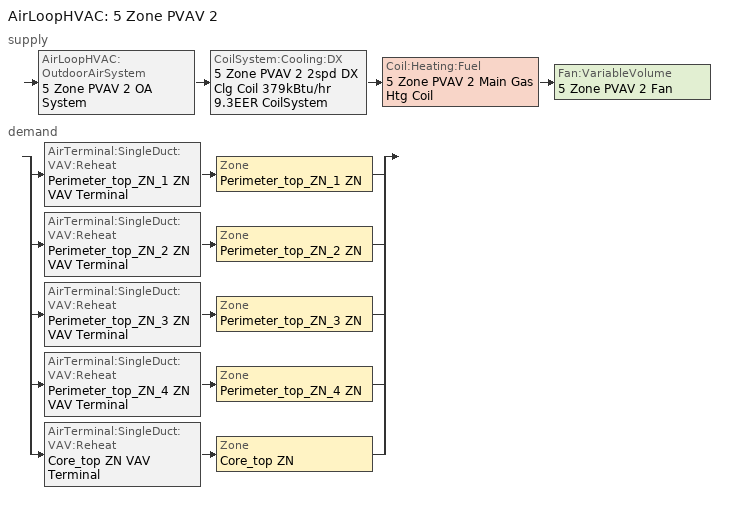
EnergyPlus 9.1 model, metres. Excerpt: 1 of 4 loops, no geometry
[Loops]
AirLoopHVAC '5 Zone PVAV 2'
 supply: AirLoopHVAC:OutdoorAirSystem '5 Zone PVAV 2 OA System' > CoilSystem:Cooling:DX '5 Zone PVAV 2 2spd DX Clg Coil 379kBtu/hr 9.3EER CoilSystem' > Coil:Heating:Fuel '5 Zone PVAV 2 Main Gas Htg Coil' > Fan:VariableVolume '5 Zone PVAV 2 Fan'
 demand: split
  | AirTerminal:SingleDuct:VAV:Reheat 'Perimeter_top_ZN_1 ZN VAV Terminal' > Zone 'Perimeter_top_ZN_1 ZN'
  | AirTerminal:SingleDuct:VAV:Reheat 'Perimeter_top_ZN_2 ZN VAV Terminal' > Zone 'Perimeter_top_ZN_2 ZN'
  | AirTerminal:SingleDuct:VAV:Reheat 'Perimeter_top_ZN_3 ZN VAV Terminal' > Zone 'Perimeter_top_ZN_3 ZN'
  | AirTerminal:SingleDuct:VAV:Reheat 'Perimeter_top_ZN_4 ZN VAV Terminal' > Zone 'Perimeter_top_ZN_4 ZN'
  | AirTerminal:SingleDuct:VAV:Reheat 'Core_top ZN VAV Terminal' > Zone 'Core_top ZN'
[ZoneControl:Thermostat] Control Object Type 1=ThermostatSetpoint:DualSetpoint
Name | Zone or ZoneList | Control Type Schedule | Control Name 1
Core_top ZN Thermostat | Core_top ZN | Core_top ZN Thermostat Schedule | Office WholeBuilding - Md Office Thermostat 3
Perimeter_top_ZN_1 ZN Thermostat | Perimeter_top_ZN_1 ZN | Perimeter_top_ZN_1 ZN Thermostat Schedule | Office WholeBuilding - Md Office Thermostat 12
Perimeter_top_ZN_2 ZN Thermostat | Perimeter_top_ZN_2 ZN | Perimeter_top_ZN_2 ZN Thermostat Schedule | Office WholeBuilding - Md Office Thermostat 13
Perimeter_top_ZN_3 ZN Thermostat | Perimeter_top_ZN_3 ZN | Perimeter_top_ZN_3 ZN Thermostat Schedule | Office WholeBuilding - Md Office Thermostat 14
Perimeter_top_ZN_4 ZN Thermostat | Perimeter_top_ZN_4 ZN | Perimeter_top_ZN_4 ZN Thermostat Schedule | Office WholeBuilding - Md Office Thermostat 15
[ThermostatSetpoint:DualSetpoint] Heating Setpoint Temperature Schedule=OfficeMedium HTGSETP_SCH_PACU_VAV_bot; Cooling Setpoint Temperature Schedule=OfficeMedium CLGSETP_SCH_NO_SETBACK
Office WholeBuilding - Md Office Thermostat 3; Office WholeBuilding - Md Office Thermostat 12; Office WholeBuilding - Md Office Thermostat 13; Office WholeBuilding - Md Office Thermostat 14; Office WholeBuilding - Md Office Thermostat 15
[AirTerminal:SingleDuct:VAV:Reheat] Availability Schedule=Always On Discrete; Maximum Air Flow Rate {m3/s}=Autosize; Zone Minimum Air Flow Input Method=Constant; Fixed Minimum Air Flow Rate {m3/s}=0; Maximum Hot Water or Steam Flow Rate {m3/s}=Autosize; Minimum Hot Water or Steam Flow Rate {m3/s}=0; Convergence Tolerance=0.001; Damper Heating Action=Normal; Maximum Flow per Zone Floor Area During Reheat {m3/s-m2}=Autocalculate; Maximum Flow Fraction During Reheat=0.5; Maximum Reheat Air Temperature {C}=50
Name | Constant Minimum Air Flow Fraction | Reheat Coil
Core_top ZN VAV Terminal | 0.331978 | Core_top ZN Electric Reheat Coil
Perimeter_top_ZN_1 ZN VAV Terminal | 0.3 | Perimeter_top_ZN_1 ZN Electric Reheat Coil
Perimeter_top_ZN_2 ZN VAV Terminal | 0.3 | Perimeter_top_ZN_2 ZN Electric Reheat Coil
Perimeter_top_ZN_3 ZN VAV Terminal | 0.3 | Perimeter_top_ZN_3 ZN Electric Reheat Coil
Perimeter_top_ZN_4 ZN VAV Terminal | 0.3 | Perimeter_top_ZN_4 ZN Electric Reheat Coil
[Coil:Heating:Electric] Availability Schedule=Always On Discrete; Efficiency=1; Nominal Capacity {W}=Autosize
Core_top ZN Electric Reheat Coil; Perimeter_top_ZN_1 ZN Electric Reheat Coil; Perimeter_top_ZN_2 ZN Electric Reheat Coil; Perimeter_top_ZN_3 ZN Electric Reheat Coil; Perimeter_top_ZN_4 ZN Electric Reheat Coil
[Zone equipment]
Core_top ZN: Core_top ZN VAV Terminal
Perimeter_top_ZN_1 ZN: Perimeter_top_ZN_1 ZN VAV Terminal
Perimeter_top_ZN_2 ZN: Perimeter_top_ZN_2 ZN VAV Terminal
Perimeter_top_ZN_3 ZN: Perimeter_top_ZN_3 ZN VAV Terminal
Perimeter_top_ZN_4 ZN: Perimeter_top_ZN_4 ZN VAV Terminal
[Sizing:Zone] Zone Cooling Design Supply Air Temperature Input Method=SupplyAirTemperature; Zone Cooling Design Supply Air Temperature {C}=12.7778; Zone Cooling Design Supply Air Temperature Difference {deltaC}=11.11; Zone Heating Design Supply Air Temperature Input Method=SupplyAirTemperature; Zone Heating Design Supply Air Temperature {C}=50; Zone Heating Design Supply Air Temperature Difference {deltaC}=11.11; Zone Cooling Design Supply Air Humidity Ratio {kgWater/kgDryAir}=0.0085; Zone Heating Design Supply Air Humidity Ratio {kgWater/kgDryAir}=0.008; Design Specification Outdoor Air Object=Office WholeBuilding - Md Office Ventilation; Cooling Design Air Flow Method=DesignDay; Cooling Design Air Flow Rate {m3/s}=0; Cooling Minimum Air Flow per Zone Floor Area {m3/s-m2}=0.000762; Cooling Minimum Air Flow {m3/s}=0; Cooling Minimum Air Flow Fraction=0; Heating Design Air Flow Method=DesignDay; Heating Design Air Flow Rate {m3/s}=0; Heating Maximum Air Flow per Zone Floor Area {m3/s-m2}=0.002032; Heating Maximum Air Flow {m3/s}=0.141576; Heating Maximum Air Flow Fraction=0.3; Account for Dedicated Outdoor Air System=No
Name | Design Specification Zone Air Distribution Object
Core_top ZN | Core_top ZN Design Spec Zone Air Dist
Perimeter_top_ZN_1 ZN | Perimeter_top_ZN_1 ZN Design Spec Zone Air Dist
Perimeter_top_ZN_2 ZN | Perimeter_top_ZN_2 ZN Design Spec Zone Air Dist
Perimeter_top_ZN_3 ZN | Perimeter_top_ZN_3 ZN Design Spec Zone Air Dist
Perimeter_top_ZN_4 ZN | Perimeter_top_ZN_4 ZN Design Spec Zone Air Dist
[DesignSpecification:ZoneAirDistribution] Zone Air Distribution Effectiveness in Cooling Mode=1; Zone Air Distribution Effectiveness in Heating Mode=1
Core_top ZN Design Spec Zone Air Dist; Perimeter_top_ZN_1 ZN Design Spec Zone Air Dist; Perimeter_top_ZN_2 ZN Design Spec Zone Air Dist; Perimeter_top_ZN_3 ZN Design Spec Zone Air Dist; Perimeter_top_ZN_4 ZN Design Spec Zone Air Dist
[Controller:MechanicalVentilation]
5 Zone PVAV 2 Ventilation Controller: Availability Schedule=OfficeMedium MinOA_MotorizedDamper_Sched; Demand Controlled Ventilation=No; System Outdoor Air Method=ZoneSum; Zone Name 1=Core_top ZN; Design Specification Outdoor Air Object Name 1=Office WholeBuilding - Md Office Ventilation; Design Specification Zone Air Distribution Object Name 1=Core_top ZN Design Spec Zone Air Dist; Zone Name 2=Perimeter_top_ZN_1 ZN; Design Specification Outdoor Air Object Name 2=Office WholeBuilding - Md Office Ventilation; Design Specification Zone Air Distribution Object Name 2=Perimeter_top_ZN_1 ZN Design Spec Zone Air Dist; Zone Name 3=Perimeter_top_ZN_2 ZN; Design Specification Outdoor Air Object Name 3=Office WholeBuilding - Md Office Ventilation; Design Specification Zone Air Distribution Object Name 3=Perimeter_top_ZN_2 ZN Design Spec Zone Air Dist; Zone Name 4=Perimeter_top_ZN_3 ZN; Design Specification Outdoor Air Object Name 4=Office WholeBuilding - Md Office Ventilation; Design Specification Zone Air Distribution Object Name 4=Perimeter_top_ZN_3 ZN Design Spec Zone Air Dist; Zone Name 5=Perimeter_top_ZN_4 ZN; Design Specification Outdoor Air Object Name 5=Office WholeBuilding - Md Office Ventilation; Design Specification Zone Air Distribution Object Name 5=Perimeter_top_ZN_4 ZN Design Spec Zone Air Dist
[DesignSpecification:OutdoorAir]
Office WholeBuilding - Md Office Ventilation: Outdoor Air Method=Sum; Outdoor Air Flow per Person {m3/s-person}=0; Outdoor Air Flow per Zone Floor Area {m3/s-m2}=0.000508; Outdoor Air Flow per Zone {m3/s}=0; Outdoor Air Flow Air Changes per Hour {1/hr}=0
[AirLoopHVAC]
5 Zone PVAV 2: Design Supply Air Flow Rate {m3/s}=AutoSize
[Sizing:System]
5 Zone PVAV 2: Type of Load to Size On=Sensible; Design Outdoor Air Flow Rate {m3/s}=1.40608; Central Heating Maximum System Air Flow Ratio=0.3; Preheat Design Temperature {C}=7.22222; Preheat Design Humidity Ratio {kgWater/kgDryAir}=0.008; Precool Design Temperature {C}=12.7778; Precool Design Humidity Ratio {kgWater/kgDryAir}=0.008; Central Cooling Design Supply Air Temperature {C}=12.7778; Central Heating Design Supply Air Temperature {C}=12.7778; Type of Zone Sum to Use=Coincident; 100% Outdoor Air in Cooling=No; 100% Outdoor Air in Heating=No; Central Cooling Design Supply Air Humidity Ratio {kgWater/kgDryAir}=0.0085; Central Heating Design Supply Air Humidity Ratio {kgWater/kgDryAir}=0.008; Cooling Supply Air Flow Rate Method=DesignDay; Cooling Supply Air Flow Rate {m3/s}=0; Cooling Supply Air Flow Rate Per Floor Area {m3/s-m2}=0.00996765; Cooling Fraction of Autosized Cooling Supply Air Flow Rate=1; Cooling Supply Air Flow Rate Per Unit Cooling Capacity {m3/s-W}=3.94755e-05; Heating Supply Air Flow Rate Method=DesignDay; Heating Supply Air Flow Rate {m3/s}=0; Heating Supply Air Flow Rate Per Floor Area {m3/s-m2}=0.00996765; Heating Fraction of Autosized Heating Supply Air Flow Rate=1; Heating Fraction of Autosized Cooling Supply Air Flow Rate=1; Heating Supply Air Flow Rate Per Unit Heating Capacity {m3/s-W}=3.15882e-05; System Outdoor Air Method=ZoneSum; Zone Maximum Outdoor Air Fraction=1; Cooling Design Capacity Method=CoolingDesignCapacity; Cooling Design Capacity {W}=Autosize; Cooling Design Capacity Per Floor Area {W/m2}=234.7; Fraction of Autosized Cooling Design Capacity=1; Heating Design Capacity Method=HeatingDesignCapacity; Heating Design Capacity {W}=Autosize; Heating Design Capacity Per Floor Area {W/m2}=157; Fraction of Autosized Heating Design Capacity=1; Central Cooling Capacity Control Method=OnOff
[Controller:OutdoorAir]
Controller Outdoor Air 3: Minimum Outdoor Air Flow Rate {m3/s}=Autosize; Maximum Outdoor Air Flow Rate {m3/s}=Autosize; Economizer Control Type=DifferentialDryBulb; Economizer Control Action Type=ModulateFlow; Lockout Type=LockoutWithCompressor; Minimum Limit Type=FixedMinimum; Minimum Outdoor Air Schedule=OfficeMedium MinOA_MotorizedDamper_Sched; Mechanical Ventilation Controller=5 Zone PVAV 2 Ventilation Controller; High Humidity Control=No; Control High Indoor Humidity Based on Outdoor Humidity Ratio=Yes; Heat Recovery Bypass Control Type=BypassWhenWithinEconomizerLimits
[SetpointManager:MixedAir] Control Variable=Temperature
Name | Setpoint Node or NodeList
5 Zone PVAV 2 Mixed Air Node OS Default SPM | 5 Zone PVAV 2 Mixed Air Node
5 Zone PVAV 2 2spd DX Clg Coil 379kBtu/hr 9.3EER Outlet Air Node OS Default SPM | 5 Zone PVAV 2 2spd DX Clg Coil 379kBtu/hr 9.3EER Outlet Air Node
5 Zone PVAV 2 Main Gas Htg Coil Outlet Air Node OS Default SPM | 5 Zone PVAV 2 Main Gas Htg Coil Outlet Air Node
[CoilSystem:Cooling:DX]
5 Zone PVAV 2 2spd DX Clg Coil 379kBtu/hr 9.3EER CoilSystem: Availability Schedule=Always On Discrete; Cooling Coil=5 Zone PVAV 2 2spd DX Clg Coil 379kBtu/hr 9.3EER
[Coil:Cooling:DX:TwoSpeed]
5 Zone PVAV 2 2spd DX Clg Coil 379kBtu/hr 9.3EER: Availability Schedule=Always On Discrete; High Speed Gross Rated Total Cooling Capacity {W}=Autosize; High Speed Rated Sensible Heat Ratio=Autosize; High Speed Gross Rated Cooling COP {W/W}=3.23281; High Speed Rated Air Flow Rate {m3/s}=Autosize; Total Cooling Capacity Function of Temperature Curve=CoilClgDXQRatio_fTwbToadbSI; Total Cooling Capacity Function of Flow Fraction Curve=CoilClgDXSnglQRatio_fCFMRatio; Energy Input Ratio Function of Temperature Curve=CoilClgDXEIRRatio_fTwbToadbSI; Energy Input Ratio Function of Flow Fraction Curve=CoilClgDXSnglEIRRatio_fCFMRatio; Part Load Fraction Correlation Curve=CoilClgDXEIRRatio_fQFrac; Low Speed Gross Rated Total Cooling Capacity {W}=Autosize; Low Speed Gross Rated Sensible Heat Ratio=0.69; Low Speed Gross Rated Cooling COP {W/W}=3.23281; Low Speed Rated Air Flow Rate {m3/s}=Autosize; Low Speed Total Cooling Capacity Function of Temperature Curve=CoilClgDXQRatio_fTwbToadbSI; Low Speed Energy Input Ratio Function of Temperature Curve=CoilClgDXEIRRatio_fTwbToadbSI; Condenser Type=AirCooled; High Speed Evaporative Condenser Effectiveness=0; High Speed Evaporative Condenser Air Flow Rate {m3/s}=Autosize; High Speed Evaporative Condenser Pump Rated Power Consumption {W}=Autosize; Low Speed Evaporative Condenser Effectiveness=0; Low Speed Evaporative Condenser Air Flow Rate {m3/s}=Autosize; Low Speed Evaporative Condenser Pump Rated Power Consumption {W}=Autosize; Basin Heater Capacity {W/K}=10; Basin Heater Setpoint Temperature {C}=2
[Coil:Heating:Fuel]
5 Zone PVAV 2 Main Gas Htg Coil: Availability Schedule=Always On Discrete; Fuel Type=NaturalGas; Burner Efficiency=0.8; Nominal Capacity {W}=AutoSize; Parasitic Electric Load {W}=0; Parasitic Fuel Load {W}=0
[Fan:VariableVolume]
5 Zone PVAV 2 Fan: Availability Schedule=OfficeMedium HVACOperationSchd; Fan Total Efficiency=0.6006; Pressure Rise {Pa}=1574.24; Maximum Flow Rate {m3/s}=AutoSize; Fan Power Minimum Flow Rate Input Method=Fraction; Fan Power Minimum Flow Fraction=0.25; Fan Power Minimum Air Flow Rate {m3/s}=0; Motor Efficiency=0.924; Motor In Airstream Fraction=1; Fan Power Coefficient 1=0.04076; Fan Power Coefficient 2=0.0881; Fan Power Coefficient 3=-0.0729; Fan Power Coefficient 4=0.9437; Fan Power Coefficient 5=0
[SetpointManager:Scheduled]
5 Zone PVAV 2 Supply Air Setpoint Manager: Control Variable=Temperature; Schedule=Supply Air Temp - 55.0F 2; Setpoint Node or NodeList=5 Zone PVAV 2 Supply Outlet Node
[EnergyManagementSystem:Program]
SYS5ZonePVAV2OptimumStartProg0: IF DaylightSavings==0 && DayOfWeek>1 && Hour==5 && OAT_2<23.9 && OAT_2>1.7; SET SYS5ZonePVAV2ClgSch0 = 29.4; SET SYS5ZonePVAV2HtgSch0 = 15.6; ELSEIF DaylightSavings==0 && DayOfWeek==1 && Hour==7 && OAT_2<23.9 && OAT_2>1.7; SET SYS5ZonePVAV2ClgSch0 = 29.4; SET SYS5ZonePVAV2HtgSch0 = 15.6; ELSEIF DaylightSavings==1 && DayOfWeek>1 && Hour==4 && OAT_2<23.9 && OAT_2>1.7; SET SYS5ZonePVAV2ClgSch0 = 29.4; SET SYS5ZonePVAV2HtgSch0 = 15.6; ELSEIF DaylightSavings==1 && DayOfWeek==1 && Hour==6 && OAT_2<23.9 && OAT_2>1.7; SET SYS5ZonePVAV2ClgSch0 = 29.4; SET SYS5ZonePVAV2HtgSch0 = 15.6; ELSE; SET SYS5ZonePVAV2ClgSch0 = NULL; SET SYS5ZonePVAV2HtgSch0 = NULL; ENDIF
SYS5ZonePVAVOptimumStartProg0: IF DaylightSavings==0 && DayOfWeek>1 && Hour==5 && OAT<23.9 && OAT>1.7; SET SYS5ZonePVAVClgSch0 = 29.4; SET SYS5ZonePVAVHtgSch0 = 15.6; ELSEIF DaylightSavings==0 && DayOfWeek==1 && Hour==7 && OAT<23.9 && OAT>1.7; SET SYS5ZonePVAVClgSch0 = 29.4; SET SYS5ZonePVAVHtgSch0 = 15.6; ELSEIF DaylightSavings==1 && DayOfWeek>1 && Hour==4 && OAT<23.9 && OAT>1.7; SET SYS5ZonePVAVClgSch0 = 29.4; SET SYS5ZonePVAVHtgSch0 = 15.6; ELSEIF DaylightSavings==1 && DayOfWeek==1 && Hour==6 && OAT<23.9 && OAT>1.7; SET SYS5ZonePVAVClgSch0 = 29.4; SET SYS5ZonePVAVHtgSch0 = 15.6; ELSE; SET SYS5ZonePVAVClgSch0 = NULL; SET SYS5ZonePVAVHtgSch0 = NULL; ENDIF
[EnergyManagementSystem:ProgramCallingManager]
SYS5ZonePVAV1OptimumStartCallingManager0: BeginTimestepBeforePredictor; SYS5ZonePVAV1OptimumStartProg0
SYS5ZonePVAV2OptimumStartCallingManager0: BeginTimestepBeforePredictor; SYS5ZonePVAV2OptimumStartProg0
SYS5ZonePVAVOptimumStartCallingManager0: BeginTimestepBeforePredictor; SYS5ZonePVAVOptimumStartProg0
[Schedule:Compact]
Core_top ZN Thermostat Schedule; Perimeter_top_ZN_1 ZN Thermostat Schedule; Perimeter_top_ZN_2 ZN Thermostat Schedule; Perimeter_top_ZN_3 ZN Thermostat Schedule; Perimeter_top_ZN_4 ZN Thermostat Schedule: Through: 12/31, For: AllDays, Until: 24:00, 4
[Schedule:Day:Interval]
OfficeMedium HTGSETP_SCH_PACU_VAV_bot Default; OfficeMedium HTGSETP_SCH_PACU_VAV_bot Summer Design Day: No, 24:00, 15.6
OfficeMedium HTGSETP_SCH_PACU_VAV_bot Wkdy Day: No, 05:00, 15.6, 22:00, 21, 24:00, 15.6
OfficeMedium HTGSETP_SCH_PACU_VAV_bot Sat Day: No, 05:00, 15.6, 17:00, 21, 24:00, 15.6
OfficeMedium HTGSETP_SCH_PACU_VAV_bot Winter Design Day: No, 05:00, 15.6, 06:00, 17.6, 07:00, 19.6, 22:00, 21, 24:00, 15.6
OfficeMedium CLGSETP_SCH_NO_SETBACK Default; OfficeMedium CLGSETP_SCH_NO_SETBACK Default|WntrDsn|Sat|Wkdy Day; OfficeMedium CLGSETP_SCH_NO_SETBACK Winter Design Day: No, 24:00, 24
OfficeMedium CLGSETP_SCH_NO_SETBACK Summer Design Day: No, 05:00, 26.7, 06:00, 25.7, 07:00, 25, 22:00, 24, 24:00, 26.7
OfficeMedium MinOA_MotorizedDamper_Sched Default; OfficeMedium HVACOperationSchd Default: No, 24:00, 0
OfficeMedium MinOA_MotorizedDamper_Sched SmrDsn|Wkdy Day; OfficeMedium MinOA_MotorizedDamper_Sched Summer Design Day: No, 07:00, 0, 22:00, 1, 24:00, 0
OfficeMedium MinOA_MotorizedDamper_Sched WntrDsn|Sat Day; OfficeMedium MinOA_MotorizedDamper_Sched Winter Design Day: No, 07:00, 0, 18:00, 1, 24:00, 0
OfficeMedium HVACOperationSchd SmrDsn|Wkdy Day; OfficeMedium HVACOperationSchd Summer Design Day: No, 06:00, 0, 22:00, 1, 24:00, 0
OfficeMedium HVACOperationSchd Winter Design Day; OfficeMedium HVACOperationSchd WntrDsn|Sat Day: No, 06:00, 0, 18:00, 1, 24:00, 0
Supply Air Temp - 55.0F Default 2: No, 24:00, 12.7778
[Schedule:Week:Daily]
OfficeMedium HTGSETP_SCH_PACU_VAV_bot Week Rule - Jan1-Dec31: OfficeMedium HTGSETP_SCH_PACU_VAV_bot Default, OfficeMedium HTGSETP_SCH_PACU_VAV_bot Wkdy Day, OfficeMedium HTGSETP_SCH_PACU_VAV_bot Wkdy Day, OfficeMedium HTGSETP_SCH_PACU_VAV_bot Wkdy Day, OfficeMedium HTGSETP_SCH_PACU_VAV_bot Wkdy Day, OfficeMedium HTGSETP_SCH_PACU_VAV_bot Wkdy Day, OfficeMedium HTGSETP_SCH_PACU_VAV_bot Sat Day, OfficeMedium HTGSETP_SCH_PACU_VAV_bot Default, OfficeMedium HTGSETP_SCH_PACU_VAV_bot Summer Design Day, OfficeMedium HTGSETP_SCH_PACU_VAV_bot Winter Design Day, OfficeMedium HTGSETP_SCH_PACU_VAV_bot Default, OfficeMedium HTGSETP_SCH_PACU_VAV_bot Default
OfficeMedium CLGSETP_SCH_NO_SETBACK Week Rule - Jan1-Dec31: OfficeMedium CLGSETP_SCH_NO_SETBACK Default, OfficeMedium CLGSETP_SCH_NO_SETBACK Default|WntrDsn|Sat|Wkdy Day, OfficeMedium CLGSETP_SCH_NO_SETBACK Default|WntrDsn|Sat|Wkdy Day, OfficeMedium CLGSETP_SCH_NO_SETBACK Default|WntrDsn|Sat|Wkdy Day, OfficeMedium CLGSETP_SCH_NO_SETBACK Default|WntrDsn|Sat|Wkdy Day, OfficeMedium CLGSETP_SCH_NO_SETBACK Default|WntrDsn|Sat|Wkdy Day, OfficeMedium CLGSETP_SCH_NO_SETBACK Default|WntrDsn|Sat|Wkdy Day, OfficeMedium CLGSETP_SCH_NO_SETBACK Default, OfficeMedium CLGSETP_SCH_NO_SETBACK Summer Design Day, OfficeMedium CLGSETP_SCH_NO_SETBACK Winter Design Day, OfficeMedium CLGSETP_SCH_NO_SETBACK Default, OfficeMedium CLGSETP_SCH_NO_SETBACK Default
OfficeMedium MinOA_MotorizedDamper_Sched Week Rule - Jan1-Dec31: OfficeMedium MinOA_MotorizedDamper_Sched Default, OfficeMedium MinOA_MotorizedDamper_Sched SmrDsn|Wkdy Day, OfficeMedium MinOA_MotorizedDamper_Sched SmrDsn|Wkdy Day, OfficeMedium MinOA_MotorizedDamper_Sched SmrDsn|Wkdy Day, OfficeMedium MinOA_MotorizedDamper_Sched SmrDsn|Wkdy Day, OfficeMedium MinOA_MotorizedDamper_Sched SmrDsn|Wkdy Day, OfficeMedium MinOA_MotorizedDamper_Sched WntrDsn|Sat Day, OfficeMedium MinOA_MotorizedDamper_Sched Default, OfficeMedium MinOA_MotorizedDamper_Sched Summer Design Day, OfficeMedium MinOA_MotorizedDamper_Sched Winter Design Day, OfficeMedium MinOA_MotorizedDamper_Sched Default, OfficeMedium MinOA_MotorizedDamper_Sched Default
OfficeMedium HVACOperationSchd Week Rule - Jan1-Dec31: OfficeMedium HVACOperationSchd Default, OfficeMedium HVACOperationSchd SmrDsn|Wkdy Day, OfficeMedium HVACOperationSchd SmrDsn|Wkdy Day, OfficeMedium HVACOperationSchd SmrDsn|Wkdy Day, OfficeMedium HVACOperationSchd SmrDsn|Wkdy Day, OfficeMedium HVACOperationSchd SmrDsn|Wkdy Day, OfficeMedium HVACOperationSchd WntrDsn|Sat Day, OfficeMedium HVACOperationSchd Default, OfficeMedium HVACOperationSchd Summer Design Day, OfficeMedium HVACOperationSchd Winter Design Day, OfficeMedium HVACOperationSchd Default, OfficeMedium HVACOperationSchd Default
Supply Air Temp - 55.0F 2 Week Rule - Jan1-Dec31: Supply Air Temp - 55.0F Default 2, Supply Air Temp - 55.0F Default 2, Supply Air Temp - 55.0F Default 2, Supply Air Temp - 55.0F Default 2, Supply Air Temp - 55.0F Default 2, Supply Air Temp - 55.0F Default 2, Supply Air Temp - 55.0F Default 2, Supply Air Temp - 55.0F Default 2, Supply Air Temp - 55.0F Default 2, Supply Air Temp - 55.0F Default 2, Supply Air Temp - 55.0F Default 2, Supply Air Temp - 55.0F Default 2
[Schedule:Year]
OfficeMedium HTGSETP_SCH_PACU_VAV_bot: OfficeMedium HTGSETP_SCH_PACU_VAV_bot Week Rule - Jan1-Dec31, 1, 1, 12, 31
OfficeMedium CLGSETP_SCH_NO_SETBACK: OfficeMedium CLGSETP_SCH_NO_SETBACK Week Rule - Jan1-Dec31, 1, 1, 12, 31
OfficeMedium MinOA_MotorizedDamper_Sched: OfficeMedium MinOA_MotorizedDamper_Sched Week Rule - Jan1-Dec31, 1, 1, 12, 31
OfficeMedium HVACOperationSchd: OfficeMedium HVACOperationSchd Week Rule - Jan1-Dec31, 1, 1, 12, 31
Supply Air Temp - 55.0F 2: Supply Air Temp - 55.0F 2 Week Rule - Jan1-Dec31, 1, 1, 12, 31
[Schedule:Constant]
Always On Discrete: Hourly Value=1
[Curve:Biquadratic] Minimum Value of x {BasedOnField A2}=13.89; Maximum Value of x {BasedOnField A2}=25; Minimum Value of y {BasedOnField A3}=23.89; Maximum Value of y {BasedOnField A3}=46.11; Minimum Curve Output {BasedOnField A4}=0.77
Name | Coefficient1 Constant | Coefficient2 x | Coefficient3 x**2 | Coefficient4 y | Coefficient5 y**2 | Coefficient6 x*y | Maximum Curve Output {BasedOnField A4}
CoilClgDXQRatio_fTwbToadbSI | 0.86779 | 0.014245 | 0.000554 | -0.007569 | 3.2e-05 | -0.000191 | 1.29
CoilClgDXEIRRatio_fTwbToadbSI | 0.116709 | 0.028458 | -0.000411 | 0.021422 | 0.000162 | -0.00068 | 1.33
[Curve:Quadratic]
Name | Coefficient1 Constant | Coefficient2 x | Coefficient3 x**2 | Minimum Value of x {BasedOnField A2} | Maximum Value of x {BasedOnField A2}
CoilClgDXSnglQRatio_fCFMRatio | 0.8 | 0.2 | 0 | 0.5 | 1.5
CoilClgDXSnglEIRRatio_fCFMRatio | 1.156 | -0.1816 | 0.0256 | 0 | 1
[Curve:Cubic]
CoilClgDXEIRRatio_fQFrac: Coefficient1 Constant=0; Coefficient2 x=5.1091; Coefficient3 x**2=-8.5515; Coefficient4 x**3=4.4744; Minimum Value of x {BasedOnField A2}=0.7; Maximum Value of x {BasedOnField A2}=1
